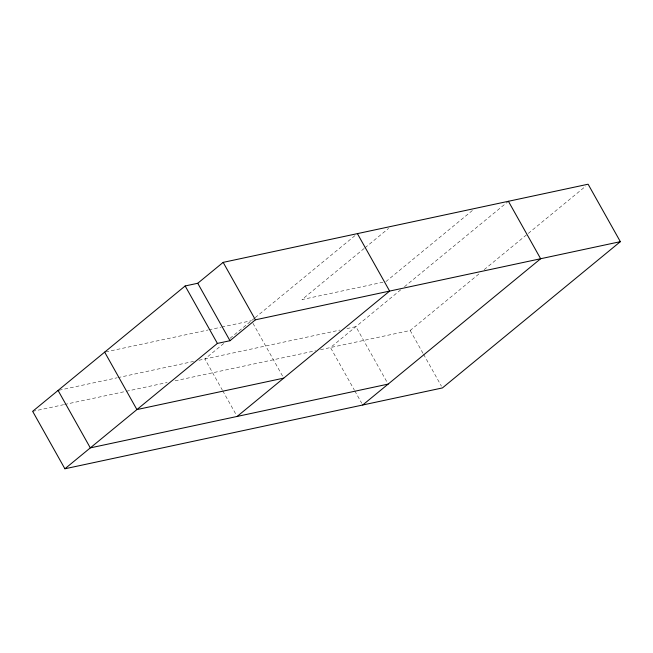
<?xml version="1.0" encoding="UTF-8"?>
<svg xmlns="http://www.w3.org/2000/svg" width="653" height="653" viewBox="0 0 653 653"><rect width="100%" height="100%" fill="white"/><g stroke="black" fill="none" stroke-linecap="round" stroke-linejoin="round"><path stroke-width="0.49" stroke-dasharray="3.27 2.45" d="M223.75 343.486L204.887 358.995L222.249 389.931M230.044 338.311L254.621 318.109M255.201 317.636L355.828 234.917M364.186 248.45L301.988 299.572L382.927 282.243M364.978 247.797L388.592 228.387M385.89 281.606L472.486 210.421M400.705 289.818L330.483 347.543L354.285 389.972M404.485 286.716L507.626 201.94M320.517 349.681L410.182 330.475L479.465 273.525M484.191 269.648L527.485 234.052M528.277 233.407L585.749 186.162M105.664 351.918L207.842 330.034M208.829 329.822L220.738 327.275M221.726 327.063L251.487 320.688M59.064 390.225L116.838 377.85M117.834 377.638L193.533 361.427M198.936 360.268L340.001 330.059M346.931 328.573L355.901 326.655L387.645 383.221M32.65 411.333L63.529 404.713M64.525 404.501L125.286 391.49M126.282 391.278L167.119 382.527M175.094 380.821L315.538 350.743M410.182 330.475L423.079 353.461M423.577 354.342L441.428 386.16M354.783 390.853L361.729 403.228M252.972 323.341L283.231 377.254M222.738 390.812L236.133 414.671"/><path stroke-width="0.98" d="M185.158 285.965L32.65 411.333L64.892 468.781L442.424 387.931L620.35 241.667L588.108 184.219L223.163 262.375L197.745 283.271L185.158 285.965L217.4 343.413L229.987 340.719L255.405 319.823L620.35 241.667M64.892 468.781L217.4 343.413M237.129 416.443L389.637 291.083L357.395 233.627M362.717 404.999L540.651 258.743L508.409 201.287M283.729 378.136L136.91 409.578L104.668 352.13M388.135 384.103L90.31 447.885L58.068 390.437M223.163 262.375L255.405 319.823M197.745 283.271L229.987 340.719"/></g></svg>
